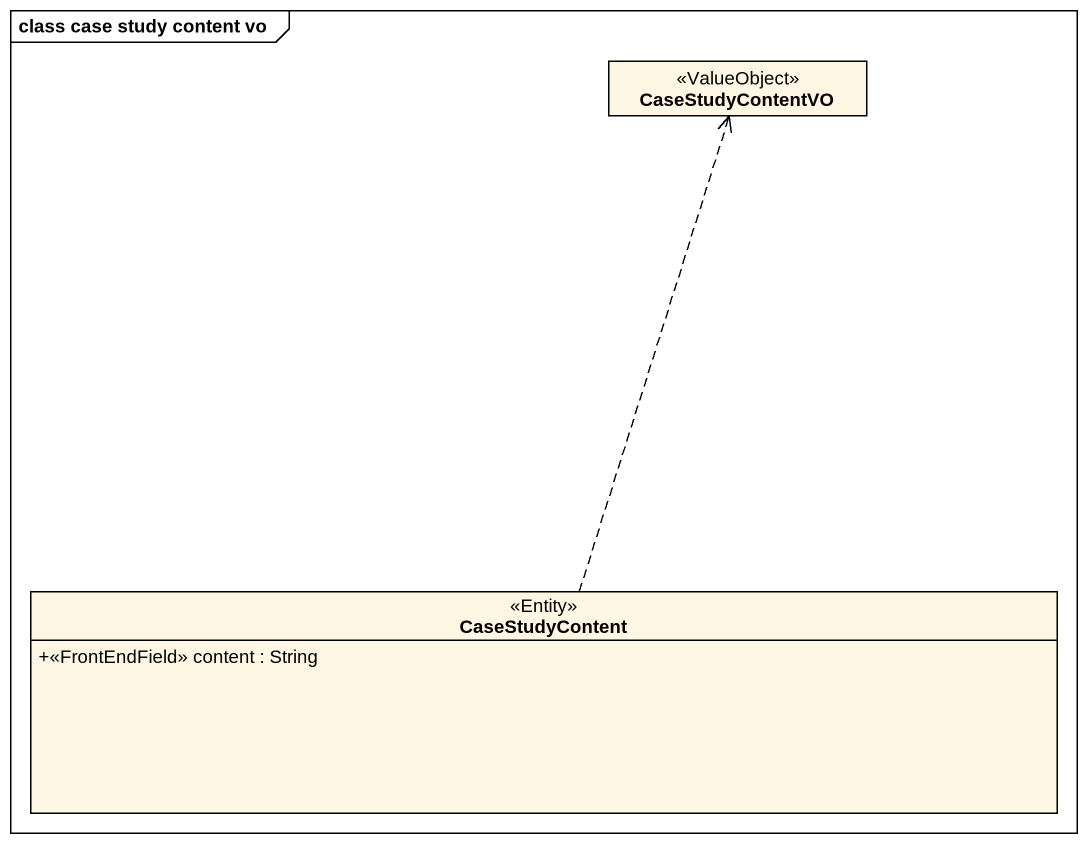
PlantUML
@startuml
mainframe class case study content vo
hide circle
hide empty members
skinparam classAttributeIconSize 0
class CaseStudyContentVO <<ValueObject>>
class CaseStudyContent <<Entity>> {
  +<<FrontEndField>> content : String
}
CaseStudyContent .up.> CaseStudyContentVO
@enduml
